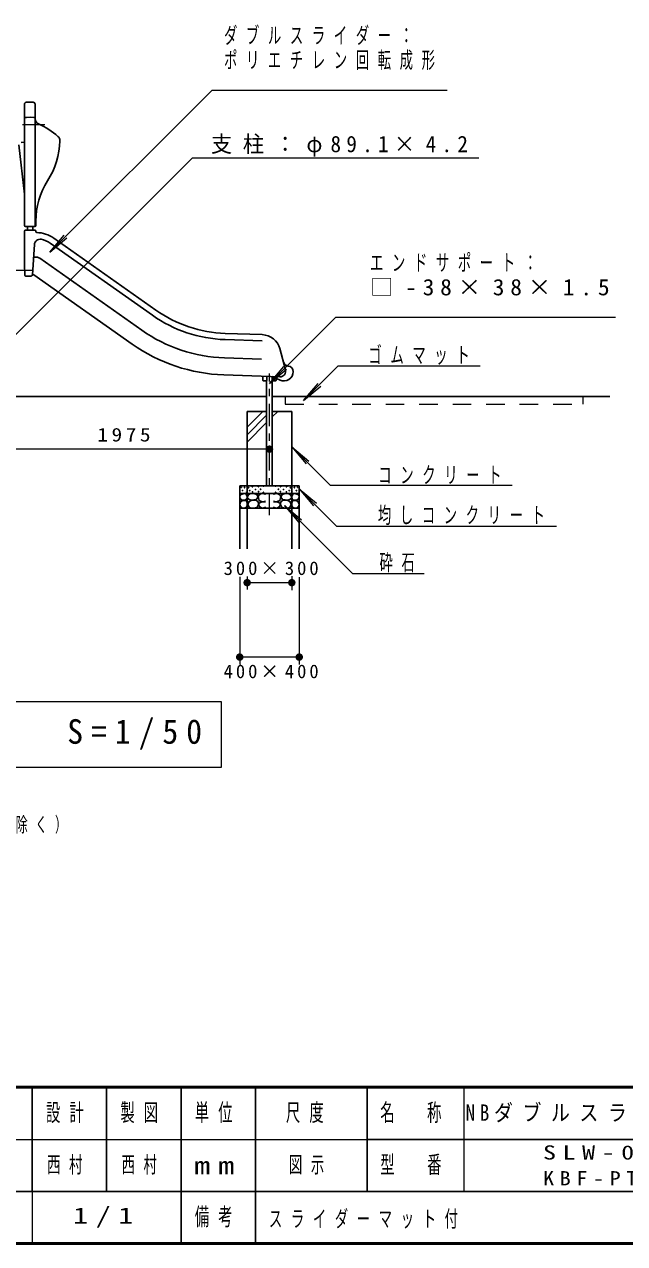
# Model space of a CAD drawing. Units: millimetres on the paper, scale 1:50. Extents: x -365 to 0, y 0 to 257.
# Drawn here: x -228.6 to -147.9, y 0 to 163.8 of the extents above; entities that cross this region are included whole.
import ezdxf

# ---------------------------------------------------------------- set-up
doc = ezdxf.new("R2010")
doc.units = ezdxf.units.MM
doc.linetypes.add('USER1', pattern=[4.5, 2.5, -2])
doc.linetypes.add('USER2', pattern=[6, 3, -1, 1, -1])
doc.layers.add('LY_1', color=7, linetype='Continuous', lineweight=13)
doc.styles.add('ＭＳ ゴシック', font='')
doc.styles.get('ＭＳ ゴシック').set_extended_font_data('MS Gothic')

# ---------------------------------------------------------------- blocks, each defined once
blk = doc.blocks.new('filled_dot')
at = {"color": 0, "linetype": 'Continuous', "lineweight": -2, "const_width": 1.25}
blk.add_lwpolyline([(-0.625, 0, 1), (0.625, 0, 1)], format="xyb", close=True, dxfattribs=at)

msp = doc.modelspace()

# ---------------------------------------------------------------- linework, layer by layer
at = {"layer": 'LY_1'}
for p, q in [((-203.336, 155.004), (-225.135, 133.206)), ((-203.336, 155.004), (-171.728, 155.004)), ((-223.787, 148.199), (-223.787, 148.214)), ((-205.975, 145.906), (-235.113, 116.768)), ((-205.975, 145.906), (-167.476, 145.906)), ((-225.135, 133.206), (-223.206, 135.504)), ((-225.135, 133.206), (-222.837, 135.134)), ((-186.715, 124.469), (-195.613, 115.57)), ((-186.715, 124.469), (-149.109, 124.469)), ((-195.613, 115.57), (-193.685, 117.869)), ((-195.613, 115.57), (-193.315, 117.499)), ((-186.376, 117.935), (-191.02, 113.291)), ((-186.376, 117.935), (-167.316, 117.935)), ((-191.02, 113.291), (-189.091, 115.59)), ((-191.02, 113.291), (-188.722, 115.22)), ((-198.612, 109.686), (-196.489, 111.81)), ((-195.231, 111.088), (-194.509, 111.81)), ((-198.612, 108.696), (-195.994, 111.315)), ((-198.612, 107.706), (-195.994, 110.325)), ((-195.612, 106.748), (-235.113, 106.748)), ((-192.612, 107.067), (-190.684, 104.769)), ((-192.612, 107.067), (-190.314, 105.139)), ((-187.454, 101.908), (-192.612, 107.067)), ((-187.454, 101.908), (-162.987, 101.908)), ((-191.612, 101.412), (-189.684, 99.114)), ((-191.612, 101.412), (-189.314, 99.483)), ((-186.604, 96.403), (-191.612, 101.412)), ((-193.594, 99.179), (-191.666, 96.881)), ((-193.594, 99.179), (-191.296, 97.25)), ((-184.461, 90.046), (-193.594, 99.179)), ((-186.604, 96.403), (-157.053, 96.403)), ((-199.612, 89.592), (-199.612, 77.81)), ((-198.612, 89.642), (-198.612, 87.884)), ((-192.612, 88.81), (-198.612, 88.81)), ((-192.612, 89.692), (-192.612, 87.81)), ((-191.612, 89.542), (-191.612, 77.81)), ((-184.461, 90.046), (-174.834, 90.046)), ((-191.612, 78.81), (-199.612, 78.81)), ((-202.045, 72.81), (-249.845, 72.81)), ((-202.045, 64.01), (-202.045, 72.81)), ((-249.845, 64.01), (-202.045, 64.01)), ((-169.5, 21), (-169.5, 7)), ((-237.5, 14), (-182.5, 14)), ((-227.5, 7), (-227.5, 0))]:
    msp.add_line(p, q, dxfattribs=at)
at = {"layer": 'LY_1', "lineweight": 25}
for p, q in [((-228.537, 153.113), (-228.537, 136.802)), ((-227.775, 153.376), (-228.287, 153.367)), ((-227.775, 153.376), (-227.364, 153.368)), ((-227.114, 153.114), (-227.114, 136.675)), ((-227.775, 151.344), (-228.287, 151.335)), ((-227.775, 151.344), (-227.262, 151.335)), ((-228.537, 140.993), (-229.299, 147.658)), ((-228.972, 147.975), (-228.525, 147.999)), ((-228.537, 131.672), (-228.537, 136.05)), ((-227.137, 136.17), (-228.417, 136.17)), ((-228.41, 136.675), (-227.14, 136.675)), ((-228.135, 136.167), (-228.142, 136.55)), ((-227.414, 136.167), (-227.408, 136.55)), ((-227.017, 135.972), (-227.017, 136.05)), ((-227.013, 137.364), (-227.013, 136.802)), ((-211.348, 124.734), (-225.086, 134.429)), ((-210.866, 125.422), (-224.605, 135.117)), ((-227.202, 134.234), (-227.457, 130.169)), ((-228.483, 130.125), (-228.537, 131.672)), ((-226.927, 132.552), (-227.251, 132.552)), ((-212.759, 122.719), (-226.498, 132.414)), ((-227.647, 130.01), (-228.363, 130.01)), ((-227.555, 130.052), (-227.457, 130.169)), ((-214.067, 120.851), (-227.296, 130.19)), ((-196.617, 121.294), (-201.587, 121.468)), ((-196.587, 122.134), (-201.558, 122.308)), ((-194.223, 120.253), (-193.465, 117.424)), ((-196.703, 118.836), (-201.673, 119.01)), ((-194.225, 116.468), (-201.752, 116.731)), ((-196.491, 116.03), (-196.491, 116.451)), ((-195.991, 116.03), (-195.991, 116.53)), ((-195.232, 113.81), (-195.232, 116.503)), ((-194.187, 116.039), (-195.23, 116.495)), ((-196.111, 115.91), (-196.371, 115.91)), ((-195.994, 113.81), (-195.994, 116.003)), ((-195.111, 115.91), (-194.851, 115.91)), ((-194.731, 116.03), (-194.731, 116.277)), ((-234.222, 113.81), (-195.994, 113.81)), ((-195.994, 101.81), (-195.994, 113.81)), ((-195.232, 113.81), (-152.489, 113.81)), ((-195.231, 101.81), (-195.231, 113.81)), ((-152.489, 113.81), (-149.868, 113.81)), ((-198.612, 111.81), (-195.994, 111.81)), ((-198.612, 101.81), (-198.612, 111.81)), ((-195.231, 111.81), (-192.612, 111.81)), ((-192.612, 101.81), (-192.612, 111.81)), ((-199.612, 101.81), (-191.612, 101.81)), ((-199.612, 98.81), (-199.612, 101.81)), ((-198.612, 101.81), (-198.612, 93.373)), ((-192.612, 101.81), (-192.612, 93.373)), ((-191.612, 98.81), (-191.612, 101.81)), ((-199.612, 100.81), (-191.612, 100.81)), ((-199.612, 98.81), (-199.612, 93.373)), ((-199.612, 98.81), (-191.612, 98.81)), ((-191.612, 98.81), (-191.612, 93.373)), ((-227.5, 21), (-227.5, 7)), ((-217.5, 21), (-217.5, 7)), ((-207.5, 21), (-207.5, 0)), ((-197.5, 21), (-197.5, 7)), ((-182.5, 21), (-182.5, 7)), ((-182.5, 14), (-70, 14)), ((-237.5, 7), (0, 7)), ((-197.5, 7), (-197.5, 0))]:
    msp.add_line(p, q, dxfattribs=at)
at = {"layer": 'LY_1', "linetype": 'USER2'}
for p, q in [((-225.811, 150.328), (-229.238, 150.328)), ((-227.421, 130.77), (-229.684, 130.77)), ((-195.612, 97.861), (-195.612, 116.901))]:
    msp.add_line(p, q, dxfattribs=at)
at = {"layer": 'LY_1', "linetype": 'USER1'}
for p, q in [((-193.489, 113.81), (-193.489, 112.81)), ((-153.489, 113.81), (-153.489, 112.81)), ((-193.489, 112.81), (-153.489, 112.81))]:
    msp.add_line(p, q, dxfattribs=at)
at = {"layer": 'LY_1', "lineweight": 50}
for p, q in [((-365, 21), (0, 21)), ((-365, 0), (0, 0))]:
    msp.add_line(p, q, dxfattribs=at)
at = {"layer": 'LY_1', "lineweight": 25}
for points in [[(-199.598, 100.254), (-199.58, 100.421), (-199.508, 100.595), (-199.287, 100.72), (-199.03, 100.804), (-198.808, 100.738), (-198.653, 100.523), (-198.605, 100.313), (-198.647, 100.062), (-198.814, 99.949), (-199.048, 99.889), (-199.305, 99.901), (-199.49, 100.044)], [(-198.071, 99.899), (-198.358, 99.965), (-198.605, 100.228), (-198.481, 100.548), (-198.235, 100.737), (-198.021, 100.803), (-197.66, 100.778), (-197.257, 100.622), (-197.15, 100.277), (-197.38, 99.99), (-197.701, 99.932)], [(-193.154, 99.899), (-192.867, 99.965), (-192.62, 100.228), (-192.743, 100.548), (-192.99, 100.737), (-193.203, 100.803), (-193.565, 100.778), (-193.968, 100.622), (-194.075, 100.277), (-193.844, 99.99), (-193.524, 99.932)], [(-191.627, 100.254), (-191.645, 100.421), (-191.717, 100.595), (-191.938, 100.72), (-192.195, 100.804), (-192.417, 100.738), (-192.572, 100.523), (-192.62, 100.313), (-192.578, 100.062), (-192.411, 99.949), (-192.177, 99.889), (-191.92, 99.901), (-191.735, 100.044)], [(-199.006, 98.824), (-199.287, 98.872), (-199.538, 99.129), (-199.604, 99.374), (-199.49, 99.667), (-199.203, 99.835), (-198.85, 99.871), (-198.647, 99.655), (-198.551, 99.338), (-198.623, 99.141), (-198.766, 98.914)], [(-197.824, 98.839), (-198.169, 98.831), (-198.399, 99.003), (-198.531, 99.365), (-198.408, 99.685), (-198.095, 99.866), (-197.758, 99.899), (-197.372, 99.85), (-197.142, 99.669), (-197.093, 99.307), (-197.282, 98.905)], [(-193.401, 98.839), (-193.056, 98.831), (-192.825, 99.003), (-192.694, 99.365), (-192.817, 99.685), (-193.13, 99.866), (-193.466, 99.899), (-193.853, 99.85), (-194.083, 99.669), (-194.132, 99.307), (-193.943, 98.905)], [(-192.219, 98.824), (-191.938, 98.872), (-191.687, 99.129), (-191.621, 99.374), (-191.735, 99.667), (-192.022, 99.835), (-192.375, 99.871), (-192.578, 99.655), (-192.674, 99.338), (-192.602, 99.141), (-192.458, 98.914)]]:
    msp.add_lwpolyline(points, close=True, dxfattribs=at)
for points in [[(-196.131, 99.751), (-196.312, 99.727), (-196.575, 99.694), (-196.986, 99.85), (-197.101, 100.187), (-197.126, 100.409), (-196.994, 100.622), (-196.756, 100.754), (-196.476, 100.787), (-196.197, 100.713), (-196.131, 100.68)], [(-195.093, 99.751), (-194.913, 99.727), (-194.65, 99.694), (-194.239, 99.85), (-194.124, 100.187), (-194.099, 100.409), (-194.231, 100.622), (-194.469, 100.754), (-194.748, 100.787), (-195.028, 100.713), (-195.093, 100.68)], [(-196.123, 98.938), (-196.246, 98.888), (-196.55, 98.831), (-196.789, 98.921), (-197.002, 99.102), (-197.093, 99.39), (-196.863, 99.587), (-196.559, 99.694), (-196.296, 99.694), (-196.131, 99.653)], [(-195.102, 98.938), (-194.978, 98.888), (-194.674, 98.831), (-194.436, 98.921), (-194.222, 99.102), (-194.132, 99.39), (-194.362, 99.587), (-194.666, 99.694), (-194.929, 99.694), (-195.093, 99.653)]]:
    msp.add_lwpolyline(points, dxfattribs=at)
for centre in [(-199.401, 101.627), (-198.955, 101.577), (-198.422, 101.565), (-197.914, 101.701), (-197.109, 101.714), (-196.428, 101.776), (-194.797, 101.776), (-194.116, 101.714), (-193.31, 101.701), (-192.802, 101.565), (-192.27, 101.577), (-191.824, 101.627), (-199.24, 101.193), (-198.658, 100.983), (-198.274, 101.181), (-197.89, 100.995), (-197.506, 101.33), (-197.084, 101.045), (-196.812, 101.367), (-196.428, 100.946), (-194.797, 100.946), (-194.413, 101.367), (-194.14, 101.045), (-193.719, 101.33), (-193.335, 100.995), (-192.951, 101.181), (-192.567, 100.983), (-191.985, 101.193)]:
    msp.add_circle(centre, 0.03, dxfattribs=at)
for centre, radius, start, end in [((-228.283, 153.113), 0.254, 91, 180), ((-227.368, 153.114), 0.254, 0, 89), ((-228.283, 151.081), 0.254, 90, 180), ((-227.267, 151.081), 0.254, 53.1301, 90), ((-226.352, 151.142), 0.762, 180, 246.15853), ((-230.767, 141.152), 10.16, 48.57444, 66.15853), ((-234.411, 148.493), 10.628, 327.63239, 358.41265), ((-224.549, 148.199), 0.762, 0, 48.57444), ((-216.853, 137.364), 10.16, 147.63239, 180), ((-228.41, 136.802), 0.127, 180, 270), ((-228.417, 136.05), 0.12, 90, 180), ((-228.269, 136.548), 0.127, 1, 90), ((-227.281, 136.548), 0.127, 90, 179), ((-227.14, 136.802), 0.127, 270, 0), ((-227.137, 136.05), 0.12, 0, 90), ((-226.442, 134.202), 0.76, 78.45179, 177.62651), ((-226.897, 135.972), 0.12, 180, 269.47576), ((-226.936, 131.788), 4.064, 55, 89.47576), ((-226.936, 131.788), 3.224, 55, 78.45179), ((-227.251, 132.492), 0.06, 90, 176.40535), ((-226.936, 131.788), 0.764, 55, 89.32624), ((-228.363, 130.13), 0.12, 182, 270), ((-227.647, 130.13), 0.12, 270, 320), ((-227.365, 130.092), 0.12, 54.99913, 140), ((-200.955, 139.577), 18.12, 234.99913, 268), ((-200.955, 139.577), 17.28, 234.99913, 268), ((-200.955, 139.577), 20.58, 234.99913, 268), ((-196.676, 119.596), 2.54, 15, 88), ((-200.955, 139.577), 22.86, 234.99913, 268), ((-193.012, 118.671), 0.76, 195, 263.91491), ((-196.611, 116.451), 0.12, 0, 54.78448), ((-195.278, 116.385), 0.12, 66.42695, 88), ((-194.199, 117.228), 0.76, 268, 15), ((-193.678, 117.199), 1.266, 246.33159, 358.19709), ((-193.173, 117.159), 0.76, 0, 83.91491), ((-196.371, 116.03), 0.12, 180, 270), ((-196.111, 116.03), 0.12, 270, 0), ((-195.111, 116.03), 0.12, 180, 270), ((-194.851, 116.03), 0.12, 270, 353.95408)]:
    msp.add_arc(centre, radius, start, end, dxfattribs=at)

# ---------------------------------------------------------------- block references
at = {"layer": 'LY_1', "xscale": 0.4, "yscale": 0.4, "rotation": 180}
for p in [(-195.612, 106.748), (-192.612, 88.81), (-191.612, 78.81)]:
    msp.add_blockref('filled_dot', p, dxfattribs=at)
at = {"layer": 'LY_1', "xscale": 0.4, "yscale": 0.4}
for p in [(-198.612, 88.81), (-199.612, 78.81)]:
    msp.add_blockref('filled_dot', p, dxfattribs=at)

# ---------------------------------------------------------------- texts
at = {"layer": 'LY_1', "style": 'ＭＳ ゴシック'}
for s, insert, char_height, attachment_point in [('\\T1.64;\\W0.6;ダブルスライダー：', (-201.728, 163.454), 2.199, 1), ('\\T1.64;\\W0.6;ポリエチレン回転成形', (-201.728, 160.154), 2.199, 1), ('\\T1.5;\\W0.95;支柱：φ89.1×4.2', (-203.476, 146.056), 2.199, 7), ('\\T1.64;\\W0.6;エンドサポート：', (-182.109, 132.919), 2.199, 1), ('\\T1.5;\\W1.05;□-38×38×1.5', (-182.109, 129.619), 2.199, 1), ('\\T1.64;\\W0.6;ゴムマット', (-182.316, 118.085), 2.199, 7), ('\\T1.33;\\W1.15;1975', (-214.935, 107.748), 1.833, 8), ('\\T1.64;\\W0.6;コンクリート', (-180.987, 102.058), 2.199, 7), ('\\T1.64;\\W0.6;均しコンクリート', (-181.053, 96.553), 2.199, 7), ('\\T1.64;\\W0.6;砕石', (-180.834, 90.196), 2.199, 7), ('\\T1.32;300×300', (-195.192, 89.81), 1.833, 8), ('\\T1.32;400×400', (-195.192, 77.81), 1.833, 2), ('\\T1.5;\\W0.95;断面図\u3000S=1/50', (-248.445, 68.41), 3.299, 4), ('\\T1.63;\\W0.6;ポリエステル樹脂粉体塗装（側板：ライトグリーン/その他：ライトブルー）仕上げとする。（階段踏み板・脚を除く）', (-363.035, 54.837), 1.979, 7), ('\\T1.64;\\W0.6;設計', (-222.5, 17.5), 2.346, 5), ('\\T1.64;\\W0.6;製図', (-212.5, 17.5), 2.346, 5), ('\\T1.64;\\W0.6;単位', (-202.5, 17.5), 2.346, 5), ('\\T1.64;\\W0.6;尺度', (-190.25, 17.5), 2.346, 5), ('\\T1.64;\\W0.6;名\u3000称', (-176, 17.5), 2.346, 5), ('\\T1.5;\\W0.85;NBダブルスライダー900', (-169.25, 17.5), 2.199, 4), ('\\T1.5;\\W1.35;SLW-09Y', (-158.85, 12.233), 1.906, 4), ('\\T1.64;\\W0.6;西村', (-225.5, 10.5), 2.199, 4), ('\\T1.64;\\W0.6;西村', (-215.5, 10.5), 2.199, 4), ('\\T1.64;\\W0.6;図示', (-193, 10.5), 2.199, 4), ('\\T1.64;\\W0.6;型\u3000番', (-176, 10.5), 2.346, 5), ('\\T1.5;\\W1.35;mm', (-202.5, 10.5), 2.346, 5), ('\\T1.5;\\W1.15;KBF-PT６', (-158.85, 8.767), 1.906, 4), ('\\T1.5;\\W1.35;1/1', (-222, 3.5), 2.199, 4), ('\\T1.64;\\W0.6;備考', (-202.5, 3.5), 2.346, 5), ('\\T1.64;\\W0.6;スライダーマット付', (-195.688, 3.224), 2.199, 4)]:
    msp.add_mtext(s, dxfattribs=dict(at, insert=insert, char_height=char_height, attachment_point=attachment_point))

doc.saveas('drawing.dxf')
